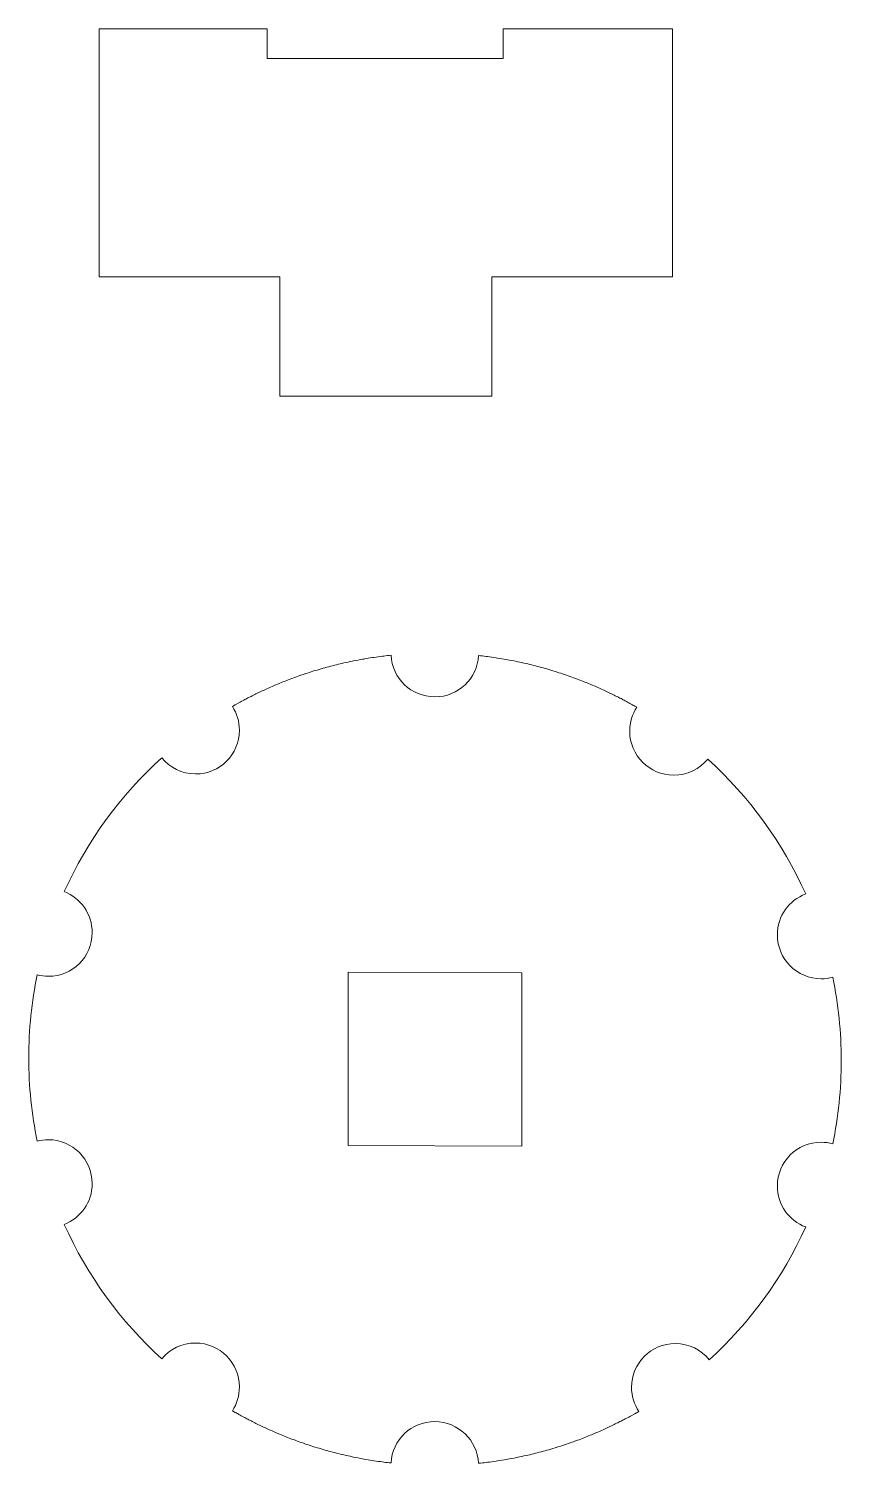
# Model space of a CAD drawing. Header units: millimetres. Extents: x 286 to 766, y 153 to 433.
# Drawn here: x 404.17 to 422.17, y 157.94 to 189.73 of the extents above; entities that cross this region are included whole.
import ezdxf

# ---------------------------------------------------------------- set-up
doc = ezdxf.new("R2010")
doc.units = ezdxf.units.MM
doc.header["$MEASUREMENT"] = 0
doc.layers.add('layer 1', color=7, linetype='Continuous')

msp = doc.modelspace()

# ---------------------------------------------------------------- linework, layer by layer
at = {"layer": 'layer 1', "color": 1, "lineweight": 20}
msp.add_open_spline([(405.7349, 188.9274), (405.7349, 188.9274), (405.7349, 186.1988), (405.7349, 186.1988), (405.7349, 186.1988), (405.7349, 186.1988), (405.7349, 184.2276), (405.7349, 184.2276), (405.7349, 184.2276), (405.7349, 184.2276), (409.7349, 184.2276), (409.7349, 184.2276), (409.7349, 184.2276), (409.7349, 184.2276), (409.7349, 181.5846), (409.7349, 181.5846), (409.7349, 181.5846), (409.7349, 181.5846), (414.4349, 181.5846), (414.4349, 181.5846), (414.4349, 181.5846), (414.4349, 181.5846), (414.4349, 184.2276), (414.4349, 184.2276), (414.4349, 184.2276), (414.4349, 184.2276), (418.4349, 184.2276), (418.4349, 184.2276), (418.4349, 184.2276), (418.4349, 184.2276), (418.4349, 189.7276), (418.4349, 189.7276), (418.4349, 189.7276), (418.4349, 189.7276), (414.6821, 189.7276), (414.6821, 189.7276), (414.6821, 189.7276), (414.6821, 189.7276), (414.6821, 189.0651), (414.6821, 189.0651), (414.6821, 189.0651), (414.6821, 189.0651), (409.4565, 189.0651), (409.4565, 189.0651), (409.4565, 189.0651), (409.4565, 189.0651), (409.4565, 189.7276), (409.4565, 189.7276), (409.4565, 189.7276), (409.4565, 189.7276), (405.7349, 189.7276), (405.7349, 189.7276), (405.7349, 189.7276), (405.7349, 189.7276), (405.7349, 188.9274), (405.7349, 188.9274)], degree=3, knots=[0, 0, 0, 0, 0.0666667, 0.0666667, 0.0666667, 0.0666667, 0.1333333, 0.1333333, 0.1333333, 0.1333333, 0.2, 0.2, 0.2, 0.2, 0.2666667, 0.2666667, 0.2666667, 0.2666667, 0.3333333, 0.3333333, 0.3333333, 0.3333333, 0.4, 0.4, 0.4, 0.4, 0.4666667, 0.4666667, 0.4666667, 0.4666667, 0.5333333, 0.5333333, 0.5333333, 0.5333333, 0.6, 0.6, 0.6, 0.6, 0.6666667, 0.6666667, 0.6666667, 0.6666667, 0.7333333, 0.7333333, 0.7333333, 0.7333333, 0.8, 0.8, 0.8, 0.8, 0.8666667, 0.8666667, 0.8666667, 0.8666667, 1, 1, 1, 1], dxfattribs=at)
at = {"layer": 'layer 1', "color": 1, "lineweight": 9}
for points, knots in [([(414.1377, 175.8411), (414.1944, 175.8349), (414.2509, 175.828), (414.3071, 175.8209), (414.3071, 175.8209), (414.3071, 175.8209), (414.3359, 175.8171), (414.3359, 175.8171), (414.3359, 175.8171), (414.3993, 175.8087), (414.4625, 175.7996), (414.5254, 175.7899), (414.5254, 175.7899), (414.5254, 175.7899), (414.5597, 175.7847), (414.5597, 175.7847), (414.5597, 175.7847), (414.623, 175.7747), (414.6861, 175.7639), (414.7491, 175.7525), (414.7491, 175.7525), (414.7491, 175.7525), (414.7761, 175.7477), (414.7761, 175.7477), (414.7761, 175.7477), (414.8427, 175.7355), (414.9089, 175.7226), (414.975, 175.7091), (414.975, 175.7091), (414.975, 175.7091), (415.008, 175.7022), (415.008, 175.7022), (415.008, 175.7022), (415.0687, 175.6894), (415.1292, 175.6759), (415.1896, 175.662), (415.1896, 175.662), (415.1896, 175.662), (415.228, 175.6527), (415.228, 175.6527), (415.228, 175.6527), (415.2857, 175.6392), (415.3432, 175.6249), (415.4004, 175.6103), (415.4004, 175.6103), (415.4004, 175.6103), (415.4414, 175.5995), (415.4414, 175.5995), (415.4414, 175.5995), (415.4981, 175.5846), (415.5544, 175.5691), (415.6109, 175.5531), (415.6109, 175.5531), (415.6109, 175.5531), (415.6495, 175.5423), (415.6495, 175.5423), (415.6495, 175.5423), (415.7108, 175.5245), (415.7717, 175.5062), (415.8322, 175.4874), (415.8322, 175.4874), (415.8322, 175.4874), (415.8794, 175.4723), (415.8794, 175.4723), (415.8794, 175.4723), (415.9328, 175.4554), (415.9857, 175.438), (416.0387, 175.42), (416.0387, 175.42), (416.0387, 175.42), (416.0872, 175.4033), (416.0872, 175.4033), (416.0872, 175.4033), (416.1386, 175.3857), (416.1896, 175.3675), (416.2404, 175.3488), (416.2404, 175.3488), (416.2404, 175.3488), (416.2887, 175.3312), (416.2887, 175.3312), (416.2887, 175.3312), (416.3384, 175.3126), (416.3876, 175.2937), (416.4367, 175.2744), (416.4367, 175.2744), (416.4367, 175.2744), (416.5083, 175.246), (416.5083, 175.246), (416.5083, 175.246), (416.5529, 175.228), (416.5974, 175.2097), (416.6415, 175.191), (416.6415, 175.191), (416.6415, 175.191), (416.7176, 175.1584), (416.7176, 175.1584), (416.7176, 175.1584), (416.7603, 175.1402), (416.8029, 175.1214), (416.8451, 175.1023), (416.8451, 175.1023), (416.8451, 175.1023), (416.914, 175.0709), (416.914, 175.0709), (416.914, 175.0709), (416.9536, 175.0525), (416.993, 175.0342), (417.0323, 175.0153), (417.0323, 175.0153), (417.0323, 175.0153), (417.1114, 174.977), (417.1114, 174.977), (417.1114, 174.977), (417.1486, 174.9587), (417.1858, 174.9399), (417.2228, 174.9213), (417.2228, 174.9213), (417.2542, 174.9052), (417.2857, 174.889), (417.3172, 174.8725), (417.3172, 174.8725), (417.3487, 174.856), (417.3801, 174.8394), (417.4114, 174.8225), (417.4114, 174.8225), (417.4461, 174.8039), (417.4805, 174.7853), (417.5147, 174.7661), (417.5147, 174.7661), (417.5424, 174.7508), (417.5697, 174.7355), (417.5969, 174.7199), (417.5969, 174.7199), (417.5969, 174.7199), (417.6449, 174.6923), (417.6449, 174.6923), (417.6449, 174.6923), (417.5453, 174.5402), (417.4874, 174.3582), (417.4874, 174.1625), (417.4874, 174.1625), (417.4874, 173.6262), (417.922, 173.1902), (418.4583, 173.1885), (418.4583, 173.1885), (418.7634, 173.1875), (419.0354, 173.3272), (419.2134, 173.5466), (419.2134, 173.5466), (420.1277, 172.7152), (420.871, 171.6994), (421.384, 170.5581), (421.384, 170.5581), (421.0174, 170.4205), (420.7569, 170.067), (420.7569, 169.6518), (420.7569, 169.6518), (420.7569, 169.1155), (421.1915, 168.6795), (421.7278, 168.6778), (421.7278, 168.6778), (421.8163, 168.6775), (421.9021, 168.6891), (421.9836, 168.711), (421.9836, 168.711), (422.1077, 168.1153), (422.173, 167.4982), (422.173, 166.8661), (422.173, 166.8661), (422.173, 166.2338), (422.1077, 165.6172), (421.9836, 165.0222), (421.9836, 165.0222), (421.9021, 165.0447), (421.8163, 165.0569), (421.7278, 165.0572), (421.7278, 165.0572), (421.1915, 165.0589), (420.7569, 164.6257), (420.7569, 164.0894), (420.7569, 164.0894), (420.7569, 163.6742), (421.0174, 163.3193), (421.3839, 163.1792), (421.3839, 163.1792), (420.8775, 162.0563), (420.1471, 161.0568), (419.2493, 160.2375), (419.2493, 160.2375), (419.0713, 160.4558), (418.8006, 160.5956), (418.4974, 160.5965), (418.4974, 160.5965), (417.9611, 160.5983), (417.5265, 160.1651), (417.5265, 159.6288), (417.5265, 159.6288), (417.5265, 159.4312), (417.5855, 159.2471), (417.6869, 159.0935), (417.6869, 159.0935), (417.6869, 159.0935), (417.5969, 159.0422), (417.5969, 159.0422), (417.5969, 159.0422), (417.5969, 159.0422), (417.5147, 158.9966), (417.5147, 158.9966), (417.5147, 158.9966), (417.4805, 158.9778), (417.4461, 158.9591), (417.4114, 158.9408), (417.4114, 158.9408), (417.3801, 158.9242), (417.3487, 158.9076), (417.3172, 158.8914), (417.3172, 158.8914), (417.2857, 158.8751), (417.2542, 158.8591), (417.2228, 158.8432), (417.2228, 158.8432), (417.1858, 158.8247), (417.1486, 158.8065), (417.1114, 158.7884), (417.1114, 158.7884), (417.1114, 158.7884), (417.0323, 158.7503), (417.0323, 158.7503), (417.0323, 158.7503), (416.993, 158.7321), (416.9536, 158.7138), (416.914, 158.6958), (416.914, 158.6958), (416.914, 158.6958), (416.8451, 158.6647), (416.8451, 158.6647), (416.8451, 158.6647), (416.8029, 158.6459), (416.7603, 158.6275), (416.7176, 158.6094), (416.7176, 158.6094), (416.7176, 158.6094), (416.6415, 158.5773), (416.6415, 158.5773), (416.6415, 158.5773), (416.5974, 158.559), (416.5529, 158.541), (416.5083, 158.5232), (416.5083, 158.5232), (416.5083, 158.5232), (416.4367, 158.4953), (416.4367, 158.4953), (416.4367, 158.4953), (416.3877, 158.4763), (416.3383, 158.4578), (416.2887, 158.4398), (416.2887, 158.4398), (416.2887, 158.4398), (416.2404, 158.4221), (416.2404, 158.4221), (416.2404, 158.4221), (416.1896, 158.4037), (416.1386, 158.3861), (416.0872, 158.3686), (416.0872, 158.3686), (416.0872, 158.3686), (416.0387, 158.3522), (416.0387, 158.3522), (416.0387, 158.3522), (415.9858, 158.3347), (415.9328, 158.3177), (415.8794, 158.301), (415.8794, 158.301), (415.8794, 158.301), (415.8322, 158.2864), (415.8322, 158.2864), (415.8322, 158.2864), (415.7717, 158.2679), (415.7108, 158.25), (415.6495, 158.2327), (415.6495, 158.2327), (415.6495, 158.2327), (415.6109, 158.222), (415.6109, 158.222), (415.6109, 158.222), (415.5544, 158.2064), (415.4981, 158.1912), (415.4414, 158.1765), (415.4414, 158.1765), (415.4414, 158.1765), (415.4004, 158.1663), (415.4004, 158.1663), (415.4004, 158.1663), (415.3432, 158.152), (415.2857, 158.1383), (415.228, 158.1248), (415.228, 158.1248), (415.228, 158.1248), (415.1896, 158.116), (415.1896, 158.116), (415.1896, 158.116), (415.1293, 158.1024), (415.0687, 158.0893), (415.008, 158.077), (415.008, 158.077), (415.008, 158.077), (414.975, 158.0703), (414.975, 158.0703), (414.975, 158.0703), (414.9089, 158.057), (414.8427, 158.0445), (414.7761, 158.0328), (414.7761, 158.0328), (414.7761, 158.0328), (414.7491, 158.0282), (414.7491, 158.0282), (414.7491, 158.0282), (414.6861, 158.0171), (414.623, 158.0069), (414.5597, 157.9974), (414.5597, 157.9974), (414.5597, 157.9974), (414.5254, 157.9922), (414.5254, 157.9922), (414.5254, 157.9922), (414.4625, 157.9831), (414.3993, 157.9744), (414.3359, 157.9664), (414.3359, 157.9664), (414.3359, 157.9664), (414.3071, 157.9627), (414.3071, 157.9627), (414.3071, 157.9627), (414.2509, 157.9558), (414.1944, 157.9494), (414.1377, 157.9436), (414.1377, 157.9436), (414.111, 158.4561), (413.6873, 158.8646), (413.1682, 158.8663), (413.1682, 158.8663), (412.6495, 158.868), (412.2259, 158.4628), (412.1987, 157.951), (412.1987, 157.951), (412.1452, 157.9569), (412.092, 157.9633), (412.0389, 157.9701), (412.0389, 157.9701), (412.0389, 157.9701), (412.0103, 157.974), (412.0103, 157.974), (412.0103, 157.974), (411.9468, 157.9824), (411.8837, 157.9915), (411.8207, 158.0011), (411.8207, 158.0011), (411.8207, 158.0011), (411.7865, 158.0065), (411.7865, 158.0065), (411.7865, 158.0065), (411.7232, 158.0164), (411.6599, 158.027), (411.5971, 158.0385), (411.5971, 158.0385), (411.5971, 158.0385), (411.5701, 158.0433), (411.5701, 158.0433), (411.5701, 158.0433), (411.5035, 158.0554), (411.4371, 158.0684), (411.3711, 158.0821), (411.3711, 158.0821), (411.3711, 158.0821), (411.3382, 158.089), (411.3382, 158.089), (411.3382, 158.089), (411.2776, 158.1017), (411.2169, 158.1152), (411.1566, 158.1292), (411.1566, 158.1292), (411.1566, 158.1292), (411.1182, 158.1383), (411.1182, 158.1383), (411.1182, 158.1383), (411.0605, 158.1518), (411.003, 158.1662), (410.9458, 158.1809), (410.9458, 158.1809), (410.9458, 158.1809), (410.9048, 158.1914), (410.9048, 158.1914), (410.9048, 158.1914), (410.8481, 158.2064), (410.7915, 158.222), (410.7353, 158.238), (410.7353, 158.238), (410.7353, 158.238), (410.6964, 158.2489), (410.6964, 158.2489), (410.6964, 158.2489), (410.6351, 158.2666), (410.5745, 158.2849), (410.5138, 158.3038), (410.5138, 158.3038), (410.5138, 158.3038), (410.4667, 158.3187), (410.4667, 158.3187), (410.4667, 158.3187), (410.4134, 158.3358), (410.3605, 158.3531), (410.3075, 158.371), (410.3075, 158.371), (410.3075, 158.371), (410.2588, 158.3877), (410.2588, 158.3877), (410.2588, 158.3877), (410.2076, 158.4055), (410.1566, 158.4234), (410.1057, 158.4422), (410.1057, 158.4422), (410.1057, 158.4422), (410.0574, 158.4602), (410.0574, 158.4602), (410.0574, 158.4602), (410.0078, 158.4783), (409.9585, 158.4974), (409.9093, 158.5167), (409.9093, 158.5167), (409.9093, 158.5167), (409.8378, 158.545), (409.8378, 158.545), (409.8378, 158.545), (409.7933, 158.563), (409.7488, 158.5814), (409.7045, 158.6), (409.7045, 158.6), (409.7045, 158.6), (409.6285, 158.6326), (409.6285, 158.6326), (409.6285, 158.6326), (409.5859, 158.651), (409.5433, 158.6697), (409.5011, 158.6887), (409.5011, 158.6887), (409.5011, 158.6887), (409.432, 158.7203), (409.432, 158.7203), (409.432, 158.7203), (409.3926, 158.7385), (409.3532, 158.7571), (409.3139, 158.7756), (409.3139, 158.7756), (409.3139, 158.7756), (409.2347, 158.8142), (409.2347, 158.8142), (409.2347, 158.8142), (409.1975, 158.8325), (409.1604, 158.851), (409.1234, 158.8697), (409.1234, 158.8697), (409.0918, 158.8858), (409.0602, 158.902), (409.029, 158.9185), (409.029, 158.9185), (408.9974, 158.9349), (408.966, 158.9517), (408.9348, 158.9685), (408.9348, 158.9685), (408.9001, 158.9871), (408.8657, 159.006), (408.8313, 159.025), (408.8313, 159.025), (408.8039, 159.0403), (408.7765, 159.0556), (408.7493, 159.0712), (408.7493, 159.0712), (408.7493, 159.0712), (408.6849, 159.1082), (408.6849, 159.1082), (408.6849, 159.1082), (408.7833, 159.2597), (408.8404, 159.4406), (408.8404, 159.635), (408.8404, 159.635), (408.8404, 160.1713), (408.4058, 160.6073), (407.8695, 160.609), (407.8695, 160.609), (407.5672, 160.61), (407.2971, 160.4728), (407.1191, 160.2568), (407.1191, 160.2568), (406.2103, 161.0865), (405.4712, 162.0991), (404.9607, 163.2361), (404.9607, 163.2361), (405.3229, 163.3758), (405.5795, 163.727), (405.5795, 164.1391), (405.5795, 164.1391), (405.5795, 164.6754), (405.1449, 165.1115), (404.6086, 165.1132), (404.6086, 165.1132), (404.5234, 165.1135), (404.4407, 165.1027), (404.3619, 165.0823), (404.3619, 165.0823), (404.2381, 165.6773), (404.173, 166.2936), (404.173, 166.925), (404.173, 166.925), (404.173, 167.5563), (404.2381, 168.1721), (404.3619, 168.7663), (404.3619, 168.7663), (404.4407, 168.7455), (404.5233, 168.7341), (404.6086, 168.7338), (404.6086, 168.7338), (405.1449, 168.7321), (405.5795, 169.1652), (405.5795, 169.7015), (405.5795, 169.7015), (405.5795, 170.1136), (405.3228, 170.4666), (404.9606, 170.6087), (404.9606, 170.6087), (405.4711, 171.7422), (406.2103, 172.7501), (407.1192, 173.5739), (407.1192, 173.5739), (407.2972, 173.3568), (407.5672, 173.2178), (407.8695, 173.2168), (407.8695, 173.2168), (408.4058, 173.2151), (408.8404, 173.6483), (408.8404, 174.1846), (408.8404, 174.1846), (408.8404, 174.3791), (408.7833, 174.5601), (408.6849, 174.7124), (408.6849, 174.7124), (408.6849, 174.7124), (408.7493, 174.7489), (408.7493, 174.7489), (408.7493, 174.7489), (408.7493, 174.7489), (408.8313, 174.7945), (408.8313, 174.7945), (408.8313, 174.7945), (408.8657, 174.8135), (408.9001, 174.8319), (408.9348, 174.8502), (408.9348, 174.8502), (408.966, 174.8669), (408.9974, 174.8833), (409.029, 174.8996), (409.029, 174.8996), (409.0602, 174.9159), (409.0918, 174.9319), (409.1234, 174.9478), (409.1234, 174.9478), (409.1604, 174.9663), (409.1975, 174.9847), (409.2347, 175.0028), (409.2347, 175.0028), (409.2347, 175.0028), (409.3139, 175.0406), (409.3139, 175.0406), (409.3139, 175.0406), (409.3532, 175.0592), (409.3926, 175.0773), (409.432, 175.0954), (409.432, 175.0954), (409.432, 175.0954), (409.5011, 175.1263), (409.5011, 175.1263), (409.5011, 175.1263), (409.5433, 175.1452), (409.5859, 175.1637), (409.6285, 175.1816), (409.6285, 175.1816), (409.6285, 175.1816), (409.7045, 175.2137), (409.7045, 175.2137), (409.7045, 175.2137), (409.7488, 175.2321), (409.7933, 175.2501), (409.8378, 175.2678), (409.8378, 175.2678), (409.8378, 175.2678), (409.9093, 175.2958), (409.9093, 175.2958), (409.9093, 175.2958), (409.9585, 175.3147), (410.0079, 175.3332), (410.0574, 175.3516), (410.0574, 175.3516), (410.0574, 175.3516), (410.1057, 175.3689), (410.1057, 175.3689), (410.1057, 175.3689), (410.1566, 175.3872), (410.2076, 175.4051), (410.2588, 175.4224), (410.2588, 175.4224), (410.2588, 175.4224), (410.3075, 175.4388), (410.3075, 175.4388), (410.3075, 175.4388), (410.3604, 175.4563), (410.4134, 175.4735), (410.4667, 175.49), (410.4667, 175.49), (410.4667, 175.49), (410.5138, 175.5048), (410.5138, 175.5048), (410.5138, 175.5048), (410.5745, 175.5232), (410.6351, 175.5411), (410.6964, 175.5585), (410.6964, 175.5585), (410.6964, 175.5585), (410.7353, 175.5691), (410.7353, 175.5691), (410.7353, 175.5691), (410.7915, 175.5847), (410.8481, 175.5998), (410.9048, 175.6144), (410.9048, 175.6144), (410.9048, 175.6144), (410.9458, 175.6249), (410.9458, 175.6249), (410.9458, 175.6249), (411.003, 175.6391), (411.0605, 175.653), (411.1182, 175.6662), (411.1182, 175.6662), (411.1182, 175.6662), (411.1566, 175.6752), (411.1566, 175.6752), (411.1566, 175.6752), (411.2169, 175.6887), (411.2776, 175.7018), (411.3382, 175.7142), (411.3382, 175.7142), (411.3382, 175.7142), (411.3711, 175.7209), (411.3711, 175.7209), (411.3711, 175.7209), (411.4371, 175.734), (411.5035, 175.7464), (411.5701, 175.7582), (411.5701, 175.7582), (411.5701, 175.7582), (411.5971, 175.7628), (411.5971, 175.7628), (411.5971, 175.7628), (411.6599, 175.7738), (411.7232, 175.7842), (411.7865, 175.7938), (411.7865, 175.7938), (411.7865, 175.7938), (411.8207, 175.7988), (411.8207, 175.7988), (411.8207, 175.7988), (411.8837, 175.808), (411.9468, 175.8166), (412.0103, 175.8247), (412.0103, 175.8247), (412.0103, 175.8247), (412.0389, 175.8283), (412.0389, 175.8283), (412.0389, 175.8283), (412.092, 175.8347), (412.1453, 175.8408), (412.1987, 175.8465), (412.1987, 175.8465), (412.2258, 175.3344), (412.6494, 174.9264), (413.1682, 174.9247), (413.1682, 174.9247), (413.6873, 174.923), (414.111, 175.3288), (414.1377, 175.8411)], [0, 0, 0, 0, 0.0057803, 0.0057803, 0.0057803, 0.0057803, 0.0115607, 0.0115607, 0.0115607, 0.0115607, 0.017341, 0.017341, 0.017341, 0.017341, 0.0231214, 0.0231214, 0.0231214, 0.0231214, 0.0289017, 0.0289017, 0.0289017, 0.0289017, 0.0346821, 0.0346821, 0.0346821, 0.0346821, 0.0404624, 0.0404624, 0.0404624, 0.0404624, 0.0462428, 0.0462428, 0.0462428, 0.0462428, 0.0520231, 0.0520231, 0.0520231, 0.0520231, 0.0578035, 0.0578035, 0.0578035, 0.0578035, 0.0635838, 0.0635838, 0.0635838, 0.0635838, 0.0693642, 0.0693642, 0.0693642, 0.0693642, 0.0751445, 0.0751445, 0.0751445, 0.0751445, 0.0809249, 0.0809249, 0.0809249, 0.0809249, 0.0867052, 0.0867052, 0.0867052, 0.0867052, 0.0924855, 0.0924855, 0.0924855, 0.0924855, 0.0982659, 0.0982659, 0.0982659, 0.0982659, 0.1040462, 0.1040462, 0.1040462, 0.1040462, 0.1098266, 0.1098266, 0.1098266, 0.1098266, 0.1156069, 0.1156069, 0.1156069, 0.1156069, 0.1213873, 0.1213873, 0.1213873, 0.1213873, 0.1271676, 0.1271676, 0.1271676, 0.1271676, 0.132948, 0.132948, 0.132948, 0.132948, 0.1387283, 0.1387283, 0.1387283, 0.1387283, 0.1445087, 0.1445087, 0.1445087, 0.1445087, 0.150289, 0.150289, 0.150289, 0.150289, 0.1560694, 0.1560694, 0.1560694, 0.1560694, 0.1618497, 0.1618497, 0.1618497, 0.1618497, 0.1676301, 0.1676301, 0.1676301, 0.1676301, 0.1734104, 0.1734104, 0.1734104, 0.1734104, 0.1791908, 0.1791908, 0.1791908, 0.1791908, 0.1849711, 0.1849711, 0.1849711, 0.1849711, 0.1907514, 0.1907514, 0.1907514, 0.1907514, 0.1965318, 0.1965318, 0.1965318, 0.1965318, 0.2023121, 0.2023121, 0.2023121, 0.2023121, 0.2080925, 0.2080925, 0.2080925, 0.2080925, 0.2138728, 0.2138728, 0.2138728, 0.2138728, 0.2196532, 0.2196532, 0.2196532, 0.2196532, 0.2254335, 0.2254335, 0.2254335, 0.2254335, 0.2312139, 0.2312139, 0.2312139, 0.2312139, 0.2369942, 0.2369942, 0.2369942, 0.2369942, 0.2427746, 0.2427746, 0.2427746, 0.2427746, 0.2485549, 0.2485549, 0.2485549, 0.2485549, 0.2543353, 0.2543353, 0.2543353, 0.2543353, 0.2601156, 0.2601156, 0.2601156, 0.2601156, 0.265896, 0.265896, 0.265896, 0.265896, 0.2716763, 0.2716763, 0.2716763, 0.2716763, 0.2774566, 0.2774566, 0.2774566, 0.2774566, 0.283237, 0.283237, 0.283237, 0.283237, 0.2890173, 0.2890173, 0.2890173, 0.2890173, 0.2947977, 0.2947977, 0.2947977, 0.2947977, 0.300578, 0.300578, 0.300578, 0.300578, 0.3063584, 0.3063584, 0.3063584, 0.3063584, 0.3121387, 0.3121387, 0.3121387, 0.3121387, 0.3179191, 0.3179191, 0.3179191, 0.3179191, 0.3236994, 0.3236994, 0.3236994, 0.3236994, 0.3294798, 0.3294798, 0.3294798, 0.3294798, 0.3352601, 0.3352601, 0.3352601, 0.3352601, 0.3410405, 0.3410405, 0.3410405, 0.3410405, 0.3468208, 0.3468208, 0.3468208, 0.3468208, 0.3526012, 0.3526012, 0.3526012, 0.3526012, 0.3583815, 0.3583815, 0.3583815, 0.3583815, 0.3641618, 0.3641618, 0.3641618, 0.3641618, 0.3699422, 0.3699422, 0.3699422, 0.3699422, 0.3757225, 0.3757225, 0.3757225, 0.3757225, 0.3815029, 0.3815029, 0.3815029, 0.3815029, 0.3872832, 0.3872832, 0.3872832, 0.3872832, 0.3930636, 0.3930636, 0.3930636, 0.3930636, 0.3988439, 0.3988439, 0.3988439, 0.3988439, 0.4046243, 0.4046243, 0.4046243, 0.4046243, 0.4104046, 0.4104046, 0.4104046, 0.4104046, 0.416185, 0.416185, 0.416185, 0.416185, 0.4219653, 0.4219653, 0.4219653, 0.4219653, 0.4277457, 0.4277457, 0.4277457, 0.4277457, 0.433526, 0.433526, 0.433526, 0.433526, 0.4393064, 0.4393064, 0.4393064, 0.4393064, 0.4450867, 0.4450867, 0.4450867, 0.4450867, 0.4508671, 0.4508671, 0.4508671, 0.4508671, 0.4566474, 0.4566474, 0.4566474, 0.4566474, 0.4624277, 0.4624277, 0.4624277, 0.4624277, 0.4682081, 0.4682081, 0.4682081, 0.4682081, 0.4739884, 0.4739884, 0.4739884, 0.4739884, 0.4797688, 0.4797688, 0.4797688, 0.4797688, 0.4855491, 0.4855491, 0.4855491, 0.4855491, 0.4913295, 0.4913295, 0.4913295, 0.4913295, 0.4971098, 0.4971098, 0.4971098, 0.4971098, 0.5028902, 0.5028902, 0.5028902, 0.5028902, 0.5086705, 0.5086705, 0.5086705, 0.5086705, 0.5144509, 0.5144509, 0.5144509, 0.5144509, 0.5202312, 0.5202312, 0.5202312, 0.5202312, 0.5260116, 0.5260116, 0.5260116, 0.5260116, 0.5317919, 0.5317919, 0.5317919, 0.5317919, 0.5375723, 0.5375723, 0.5375723, 0.5375723, 0.5433526, 0.5433526, 0.5433526, 0.5433526, 0.5491329, 0.5491329, 0.5491329, 0.5491329, 0.5549133, 0.5549133, 0.5549133, 0.5549133, 0.5606936, 0.5606936, 0.5606936, 0.5606936, 0.566474, 0.566474, 0.566474, 0.566474, 0.5722543, 0.5722543, 0.5722543, 0.5722543, 0.5780347, 0.5780347, 0.5780347, 0.5780347, 0.583815, 0.583815, 0.583815, 0.583815, 0.5895954, 0.5895954, 0.5895954, 0.5895954, 0.5953757, 0.5953757, 0.5953757, 0.5953757, 0.6011561, 0.6011561, 0.6011561, 0.6011561, 0.6069364, 0.6069364, 0.6069364, 0.6069364, 0.6127168, 0.6127168, 0.6127168, 0.6127168, 0.6184971, 0.6184971, 0.6184971, 0.6184971, 0.6242775, 0.6242775, 0.6242775, 0.6242775, 0.6300578, 0.6300578, 0.6300578, 0.6300578, 0.6358382, 0.6358382, 0.6358382, 0.6358382, 0.6416185, 0.6416185, 0.6416185, 0.6416185, 0.6473988, 0.6473988, 0.6473988, 0.6473988, 0.6531792, 0.6531792, 0.6531792, 0.6531792, 0.6589595, 0.6589595, 0.6589595, 0.6589595, 0.6647399, 0.6647399, 0.6647399, 0.6647399, 0.6705202, 0.6705202, 0.6705202, 0.6705202, 0.6763006, 0.6763006, 0.6763006, 0.6763006, 0.6820809, 0.6820809, 0.6820809, 0.6820809, 0.6878613, 0.6878613, 0.6878613, 0.6878613, 0.6936416, 0.6936416, 0.6936416, 0.6936416, 0.699422, 0.699422, 0.699422, 0.699422, 0.7052023, 0.7052023, 0.7052023, 0.7052023, 0.7109827, 0.7109827, 0.7109827, 0.7109827, 0.716763, 0.716763, 0.716763, 0.716763, 0.7225434, 0.7225434, 0.7225434, 0.7225434, 0.7283237, 0.7283237, 0.7283237, 0.7283237, 0.734104, 0.734104, 0.734104, 0.734104, 0.7398844, 0.7398844, 0.7398844, 0.7398844, 0.7456647, 0.7456647, 0.7456647, 0.7456647, 0.7514451, 0.7514451, 0.7514451, 0.7514451, 0.7572254, 0.7572254, 0.7572254, 0.7572254, 0.7630058, 0.7630058, 0.7630058, 0.7630058, 0.7687861, 0.7687861, 0.7687861, 0.7687861, 0.7745665, 0.7745665, 0.7745665, 0.7745665, 0.7803468, 0.7803468, 0.7803468, 0.7803468, 0.7861272, 0.7861272, 0.7861272, 0.7861272, 0.7919075, 0.7919075, 0.7919075, 0.7919075, 0.7976879, 0.7976879, 0.7976879, 0.7976879, 0.8034682, 0.8034682, 0.8034682, 0.8034682, 0.8092486, 0.8092486, 0.8092486, 0.8092486, 0.8150289, 0.8150289, 0.8150289, 0.8150289, 0.8208092, 0.8208092, 0.8208092, 0.8208092, 0.8265896, 0.8265896, 0.8265896, 0.8265896, 0.8323699, 0.8323699, 0.8323699, 0.8323699, 0.8381503, 0.8381503, 0.8381503, 0.8381503, 0.8439306, 0.8439306, 0.8439306, 0.8439306, 0.849711, 0.849711, 0.849711, 0.849711, 0.8554913, 0.8554913, 0.8554913, 0.8554913, 0.8612717, 0.8612717, 0.8612717, 0.8612717, 0.867052, 0.867052, 0.867052, 0.867052, 0.8728324, 0.8728324, 0.8728324, 0.8728324, 0.8786127, 0.8786127, 0.8786127, 0.8786127, 0.8843931, 0.8843931, 0.8843931, 0.8843931, 0.8901734, 0.8901734, 0.8901734, 0.8901734, 0.8959538, 0.8959538, 0.8959538, 0.8959538, 0.9017341, 0.9017341, 0.9017341, 0.9017341, 0.9075145, 0.9075145, 0.9075145, 0.9075145, 0.9132948, 0.9132948, 0.9132948, 0.9132948, 0.9190751, 0.9190751, 0.9190751, 0.9190751, 0.9248555, 0.9248555, 0.9248555, 0.9248555, 0.9306358, 0.9306358, 0.9306358, 0.9306358, 0.9364162, 0.9364162, 0.9364162, 0.9364162, 0.9421965, 0.9421965, 0.9421965, 0.9421965, 0.9479769, 0.9479769, 0.9479769, 0.9479769, 0.9537572, 0.9537572, 0.9537572, 0.9537572, 0.9595376, 0.9595376, 0.9595376, 0.9595376, 0.9653179, 0.9653179, 0.9653179, 0.9653179, 0.9710983, 0.9710983, 0.9710983, 0.9710983, 0.9768786, 0.9768786, 0.9768786, 0.9768786, 0.982659, 0.982659, 0.982659, 0.982659, 0.9884393, 0.9884393, 0.9884393, 0.9884393, 1, 1, 1, 1]), ([(411.253, 168.8219), (411.253, 168.8219), (415.093, 168.8093), (415.093, 168.8093), (415.093, 168.8093), (415.093, 168.8093), (415.093, 164.9693), (415.093, 164.9693), (415.093, 164.9693), (415.093, 164.9693), (411.253, 164.9819), (411.253, 164.9819), (411.253, 164.9819), (411.253, 164.9819), (411.253, 168.8219), (411.253, 168.8219)], [0, 0, 0, 0, 0.2, 0.2, 0.2, 0.2, 0.4, 0.4, 0.4, 0.4, 0.6, 0.6, 0.6, 0.6, 1, 1, 1, 1])]:
    msp.add_open_spline(points, degree=3, knots=knots, dxfattribs=at)

doc.saveas('drawing.dxf')
